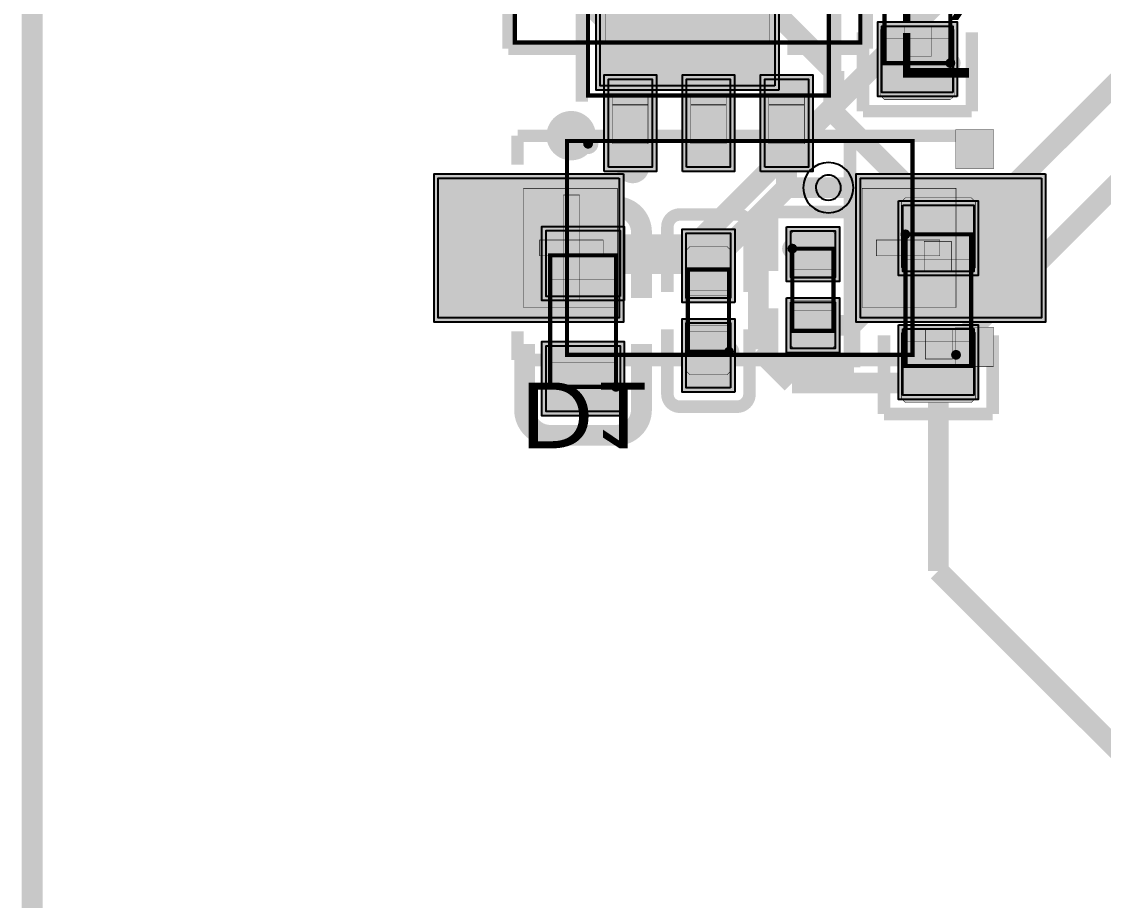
# Model space of a CAD drawing. Header units: millimetres. Extents: x -0.1 to 51.1, y -7.6 to 37.6.
# Drawn here: x -0.13 to 13.02, y 9.43 to 20.11 of the extents above; entities that cross this region are included whole.
import ezdxf
from ezdxf.enums import TextEntityAlignment as Align

# ---------------------------------------------------------------- set-up
doc = ezdxf.new("R2010")
doc.units = ezdxf.units.MM
doc.header["$MEASUREMENT"] = 0
for name, color, linetype, true_color in [('Board-Outline-Layer', 7, 'Continuous', 0xff00ff), ('Bottom-Layer', 7, 'Continuous', 0x0000ff), ('Bottom-Paste-Mask-Layer', 7, 'Continuous', 0x800000), ('Bottom-Silkscreen-Layer', 7, 'Continuous', 0x66cc33), ('Bottom-Solder-Mask-Layer', 7, 'Continuous', 0xaa00ff), ('Component-Marking-Layer', 7, 'Continuous', 0x66ffcc), ('Component-Shape-Layer', 7, 'Continuous', 0x00cccc), ('Document-Layer', 7, 'Continuous', 0xffffff), ('Hole-Layer', 7, 'Continuous', 0x222222), ('Multi-Layer', 7, 'Continuous', 0xc0c0c0), ('Pin-Floating-Layer', 7, 'Continuous', 0xff99ff), ('Pin-Soldering-Layer', 7, 'Continuous', 0xcc9999), ('Top-Layer', 7, 'Continuous', 0xff0000), ('Top-Paste-Mask-Layer', 7, 'Continuous', 0x808080), ('Top-Silkscreen-Layer', 7, 'Continuous', 0xffcc00), ('Top-Solder-Mask-Layer', 7, 'Continuous', 0x800080)]:
    doc.layers.add(name, color=color, linetype=linetype, true_color=true_color)
doc.styles.get("Standard").update_dxf_attribs({"font": 'arial.ttf'})

msp = doc.modelspace()

# ---------------------------------------------------------------- hatches: boundary and pattern name
at = {"layer": 'Bottom-Layer'}
for points in [[(9.026144272288544, 19.33218694437389), (6.9061290322580655, 19.33218694437389), (6.9061290322580655, 20.732186944373893), (9.026144272288544, 20.732186944373893)], [(7.135732791465583, 18.211117602235205), (7.135732791465583, 16.511117602235203), (4.935732791465583, 16.511117602235203), (4.935732791465583, 18.211117602235205)], [(12.26654305308611, 18.211117602235205), (12.26654305308611, 16.511117602235203), (10.066543053086109, 16.511117602235203), (10.066543053086109, 18.211117602235205)]]:
    msp.add_hatch(color=256, dxfattribs=at).paths.add_polyline_path(points)
at = {"layer": 'Bottom-Paste-Mask-Layer'}
for points in [[(9.026144272288544, 19.33218694437389), (6.9061290322580655, 19.33218694437389), (6.9061290322580655, 20.732186944373893), (9.026144272288544, 20.732186944373893)], [(7.135732791465583, 18.211117602235205), (7.135732791465583, 16.511117602235203), (4.935732791465583, 16.511117602235203), (4.935732791465583, 18.211117602235205)], [(12.26654305308611, 18.211117602235205), (12.26654305308611, 16.511117602235203), (10.066543053086109, 16.511117602235203), (10.066543053086109, 18.211117602235205)]]:
    msp.add_hatch(color=256, dxfattribs=at).paths.add_polyline_path(points)
at = {"layer": 'Bottom-Silkscreen-Layer'}
for points in [[(11.226131572263146, 18.801021082042162), (11.226131572263146, 18.323525527051057), (11.683332486664973, 18.323525527051057), (11.683332486664973, 18.801021082042162)], [(11.226131572263146, 18.801021082042162), (11.226131572263146, 18.323525527051057), (11.683332486664973, 18.323525527051057), (11.683332486664973, 18.801021082042162)], [(11.226131572263146, 15.921214122428246), (11.226131572263146, 16.398709677419355), (11.683332486664973, 16.398709677419355), (11.683332486664973, 15.921214122428246)], [(11.226131572263146, 15.921214122428246), (11.226131572263146, 16.398709677419355), (11.683332486664973, 16.398709677419355), (11.683332486664973, 15.921214122428246)]]:
    msp.add_hatch(color=256, dxfattribs=at).paths.add_polyline_path(points)
at = {"layer": 'Bottom-Solder-Mask-Layer'}
for points in [[(9.077145034290067, 19.28118618237237), (6.855128270256542, 19.28118618237237), (6.855128270256542, 20.783187706375415), (9.077145034290067, 20.783187706375415)], [(7.186733553467106, 18.26211836423673), (7.186733553467106, 16.46011684023368), (4.884732029464059, 16.46011684023368), (4.884732029464059, 18.26211836423673)], [(12.317543815087634, 18.26211836423673), (12.317543815087634, 16.46011684023368), (10.015542291084586, 16.46011684023368), (10.015542291084586, 18.26211836423673)]]:
    msp.add_hatch(color=256, dxfattribs=at).paths.add_polyline_path(points)
at = {"layer": 'Component-Marking-Layer'}
for points in [[(11.100223520447042, 19.609022098044196, 1), (11.220162560325122, 19.609022098044196, 1)], [(11.100223520447042, 19.609022098044196, 1), (11.220162560325122, 19.609022098044196, 1)], [(6.697124714249428, 18.628122936245877, 1), (6.817114554229109, 18.628122936245877, 1)], [(6.697124714249428, 18.628122936245877, 1), (6.817114554229109, 18.628122936245877, 1)], [(10.554122428244856, 17.526217932435866, 1), (10.674061468122936, 17.526217932435866, 1)], [(10.554122428244856, 17.526217932435866, 1), (10.674061468122936, 17.526217932435866, 1)], [(9.18023368046736, 17.352989585979174, 1), (9.30017272034544, 17.352989585979174, 1)], [(9.18023368046736, 17.352989585979174, 1), (9.30017272034544, 17.352989585979174, 1)], [(8.41015494030988, 16.099116078232157, 1), (8.530144780289561, 16.099116078232157, 1)], [(8.41015494030988, 16.099116078232157, 1), (8.530144780289561, 16.099116078232157, 1)], [(11.169133858267717, 16.061143002286006, 1), (11.289123698247398, 16.061143002286006, 1)], [(11.169133858267717, 16.061143002286006, 1), (11.289123698247398, 16.061143002286006, 1)], [(7.036215392430786, 15.67201422402845, 1), (7.156154432308866, 15.67201422402845, 1)], [(7.036215392430786, 15.67201422402845, 1), (7.156154432308866, 15.67201422402845, 1)]]:
    msp.add_hatch(color=256, dxfattribs=at).paths.add_polyline_path(points)
at = {"layer": 'Document-Layer'}
for points in [[(6.4589484378968764, 16.71737871475743), (6.4589484378968764, 18.00485648971298), (6.652065024130048, 18.00485648971298), (6.652065024130048, 16.71737871475743)], [(6.4589484378968764, 16.71737871475743), (6.4589484378968764, 18.00485648971298), (6.652065024130048, 18.00485648971298), (6.652065024130048, 16.71737871475743)], [(6.169260858521717, 17.26454660909322), (6.169260858521717, 17.457688595377192), (6.941752603505207, 17.457688595377192), (6.941752603505207, 17.26454660909322)], [(6.169260858521717, 17.26454660909322), (6.169260858521717, 17.457688595377192), (6.941752603505207, 17.457688595377192), (6.941752603505207, 17.26454660909322)], [(11.033014986029974, 17.26454660909322), (11.033014986029974, 17.457688595377192), (10.260523241046483, 17.457688595377192), (10.260523241046483, 17.26454660909322)], [(11.033014986029974, 17.26454660909322), (11.033014986029974, 17.457688595377192), (10.260523241046483, 17.457688595377192), (10.260523241046483, 17.26454660909322)]]:
    msp.add_hatch(color=256, dxfattribs=at).paths.add_polyline_path(points)
at = {"layer": 'Pin-Floating-Layer'}
for points in [[(7.055138430276861, 19.225125730251463), (7.485135890271781, 19.225125730251463), (7.485135890271781, 19.093121666243334), (7.055138430276861, 19.093121666243334)], [(7.055138430276861, 19.225125730251463), (7.485135890271781, 19.225125730251463), (7.485135890271781, 19.093121666243334), (7.055138430276861, 19.093121666243334)], [(8.00512573025146, 19.225125730251463), (8.43514859029718, 19.225125730251463), (8.43514859029718, 19.093121666243334), (8.00512573025146, 19.093121666243334)], [(8.00512573025146, 19.225125730251463), (8.43514859029718, 19.225125730251463), (8.43514859029718, 19.093121666243334), (8.00512573025146, 19.093121666243334)], [(8.955138430276861, 19.225125730251463), (9.38513589027178, 19.225125730251463), (9.38513589027178, 19.093121666243334), (8.955138430276861, 19.093121666243334)], [(8.955138430276861, 19.225125730251463), (9.38513589027178, 19.225125730251463), (9.38513589027178, 19.093121666243334), (8.955138430276861, 19.093121666243334)]]:
    msp.add_hatch(color=256, dxfattribs=at).paths.add_polyline_path(points)
at = {"layer": 'Pin-Soldering-Layer'}
for points in [[(8.966136652273306, 19.860152400304802), (8.966136652273306, 20.6601524003048), (6.966136652273307, 20.6601524003048), (6.966136652273307, 19.860152400304802)], [(8.966136652273306, 19.860152400304802), (8.966136652273306, 20.6601524003048), (6.966136652273307, 20.6601524003048), (6.966136652273307, 19.860152400304802)], [(11.16014224028448, 19.609123698247394), (10.36014224028448, 19.609123698247394), (10.36014224028448, 19.909123698247395), (11.16014224028448, 19.909123698247395)], [(11.16014224028448, 19.609123698247394), (10.36014224028448, 19.609123698247394), (10.36014224028448, 19.909123698247395), (11.16014224028448, 19.909123698247395)], [(7.055138430276861, 19.103129286258575), (7.485135890271781, 19.103129286258575), (7.485135890271781, 18.628122936245877), (7.055138430276861, 18.628122936245877)], [(7.055138430276861, 19.103129286258575), (7.485135890271781, 19.103129286258575), (7.485135890271781, 18.628122936245877), (7.055138430276861, 18.628122936245877)], [(8.00512573025146, 19.103129286258575), (8.43514859029718, 19.103129286258575), (8.43514859029718, 18.628122936245877), (8.00512573025146, 18.628122936245877)], [(8.00512573025146, 19.103129286258575), (8.43514859029718, 19.103129286258575), (8.43514859029718, 18.628122936245877), (8.00512573025146, 18.628122936245877)], [(8.955138430276861, 19.103129286258575), (9.38513589027178, 19.103129286258575), (9.38513589027178, 18.628122936245877), (8.955138430276861, 18.628122936245877)], [(8.955138430276861, 19.103129286258575), (9.38513589027178, 19.103129286258575), (9.38513589027178, 18.628122936245877), (8.955138430276861, 18.628122936245877)], [(5.973197866395734, 18.086187452374908), (5.973197866395734, 16.636200152400306), (7.113202946405892, 16.636200152400306), (7.113202946405892, 18.086187452374908)], [(5.973197866395734, 18.086187452374908), (5.973197866395734, 16.636200152400306), (7.113202946405892, 16.636200152400306), (7.113202946405892, 18.086187452374908)], [(11.229128778257557, 16.636098552197105), (11.229128778257557, 18.086085852171706), (10.089123698247397, 18.086085852171706), (10.089123698247397, 16.636098552197105)], [(11.229128778257557, 16.636098552197105), (11.229128778257557, 18.086085852171706), (10.089123698247397, 18.086085852171706), (10.089123698247397, 16.636098552197105)], [(10.614142748285497, 17.526116332232668), (11.414142748285496, 17.526116332232668), (11.414142748285496, 17.226116332232667), (10.614142748285497, 17.226116332232667)], [(10.614142748285497, 17.526116332232668), (11.414142748285496, 17.526116332232668), (11.414142748285496, 17.226116332232667), (10.614142748285497, 17.226116332232667)], [(7.096134112268226, 17.27211582423165), (6.296134112268225, 17.27211582423165), (6.296134112268225, 16.97211582423165), (7.096134112268226, 16.97211582423165)], [(7.096134112268226, 17.27211582423165), (6.296134112268225, 17.27211582423165), (6.296134112268225, 16.97211582423165), (7.096134112268226, 16.97211582423165)], [(9.740177800355601, 17.10203708407417), (9.240152400304801, 17.10203708407417), (9.240152400304801, 17.35202438404877), (9.740177800355601, 17.35202438404877)], [(9.740177800355601, 17.10203708407417), (9.240152400304801, 17.10203708407417), (9.240152400304801, 17.35202438404877), (9.740177800355601, 17.35202438404877)], [(8.47014986029972, 17.09911607823216), (7.970124460248921, 17.09911607823216), (7.970124460248921, 16.84912877825756), (8.47014986029972, 16.84912877825756)], [(8.47014986029972, 17.09911607823216), (7.970124460248921, 17.09911607823216), (7.970124460248921, 16.84912877825756), (8.47014986029972, 16.84912877825756)], [(9.240152400304801, 16.601656083312168), (9.740177800355601, 16.601656083312168), (9.740177800355601, 16.35166878333757), (9.240152400304801, 16.35166878333757)], [(9.240152400304801, 16.601656083312168), (9.740177800355601, 16.601656083312168), (9.740177800355601, 16.35166878333757), (9.240152400304801, 16.35166878333757)], [(8.47014986029972, 16.099116078232157), (7.970124460248921, 16.099116078232157), (7.970124460248921, 16.349103378206756), (8.47014986029972, 16.349103378206756)], [(8.47014986029972, 16.099116078232157), (7.970124460248921, 16.099116078232157), (7.970124460248921, 16.349103378206756), (8.47014986029972, 16.349103378206756)], [(10.614142748285499, 15.926116332232665), (11.414142748285498, 15.926116332232665), (11.414142748285498, 16.226116332232667), (10.614142748285499, 16.226116332232667)], [(10.614142748285499, 15.926116332232665), (11.414142748285498, 15.926116332232665), (11.414142748285498, 16.226116332232667), (10.614142748285499, 16.226116332232667)], [(7.096134112268226, 15.67211582423165), (6.296134112268225, 15.67211582423165), (6.296134112268225, 15.972115824231649), (7.096134112268226, 15.972115824231649)], [(7.096134112268226, 15.67211582423165), (6.296134112268225, 15.67211582423165), (6.296134112268225, 15.972115824231649), (7.096134112268226, 15.972115824231649)]]:
    msp.add_hatch(color=256, dxfattribs=at).paths.add_polyline_path(points)
at = {"layer": 'Top-Layer'}
for points in [[(11.19214630429261, 19.25251968503937), (10.328138176276353, 19.25251968503937), (10.328138176276353, 20.0589966979934), (11.19214630429261, 20.0589966979934)], [(7.004173228346457, 18.343020066040136), (7.004173228346457, 19.41502921005842), (7.536177292354586, 19.41502921005842), (7.536177292354586, 18.343020066040136)], [(7.9541351282702575, 18.343020066040136), (7.9541351282702575, 19.41502921005842), (8.486139192278385, 19.41502921005842), (8.486139192278385, 18.343020066040136)], [(8.904097028194057, 18.343020066040136), (8.904097028194057, 19.41502921005842), (9.436101092202184, 19.41502921005842), (9.436101092202184, 18.343020066040136)], [(10.58213868427737, 17.882720345440692), (11.446146812293625, 17.882720345440692), (11.446146812293625, 17.076243332486666), (10.58213868427737, 17.076243332486666)], [(7.146134112268223, 16.77214122428245), (6.246134112268226, 16.77214122428245), (6.246134112268226, 17.572141224282447), (7.146134112268223, 17.572141224282447)], [(8.490139700279402, 16.749154178308356), (7.950134620269241, 16.749154178308356), (7.950134620269241, 17.53924815849632), (8.490139700279402, 17.53924815849632)], [(9.220137160274321, 17.568763017526035), (9.760142240284482, 17.568763017526035), (9.760142240284482, 17.00310388620777), (9.220137160274321, 17.00310388620777)], [(9.220137160274321, 16.703129286258577), (9.760142240284482, 16.703129286258577), (9.760142240284482, 16.137470154940313), (9.220137160274321, 16.137470154940313)], [(8.490139700279402, 15.658983997967995), (7.950134620269241, 15.658983997967995), (7.950134620269241, 16.44907797815596), (8.490139700279402, 16.44907797815596)], [(10.58213868427737, 16.375989331978666), (11.446146812293623, 16.375989331978666), (11.446146812293623, 15.56951231902464), (10.58213868427737, 15.56951231902464)], [(7.146134112268225, 15.37209042418085), (6.246134112268225, 15.37209042418085), (6.246134112268225, 16.172090424180848), (7.146134112268225, 16.172090424180848)]]:
    msp.add_hatch(color=256, dxfattribs=at).paths.add_polyline_path(points)
at = {"layer": 'Top-Paste-Mask-Layer'}
for points in [[(11.21012954025908, 19.214102108204216), (11.21012954025908, 20.014102108204217), (11.160116840233682, 20.06411480822962), (10.932151384302768, 20.06411480822962), (10.932151384302768, 19.69411226822454), (10.60215392430785, 19.69411226822454), (10.60215392430785, 20.06411480822962), (10.360116840233681, 20.06411480822962), (10.31012954025908, 20.014102108204217), (10.31012954025908, 19.214102108204216), (10.360116840233681, 19.164114808229616), (11.160116840233682, 19.164114808229616)], [(11.21012954025908, 19.214102108204216), (11.21012954025908, 20.014102108204217), (11.160116840233682, 20.06411480822962), (10.932151384302768, 20.06411480822962), (10.932151384302768, 19.69411226822454), (10.60215392430785, 19.69411226822454), (10.60215392430785, 20.06411480822962), (10.360116840233681, 20.06411480822962), (10.31012954025908, 20.014102108204217), (10.31012954025908, 19.214102108204216), (10.360116840233681, 19.164114808229616), (11.160116840233682, 19.164114808229616)], [(7.004173228346457, 18.343020066040136), (7.004173228346457, 19.41502921005842), (7.536177292354586, 19.41502921005842), (7.536177292354586, 18.343020066040136)], [(7.9541351282702575, 18.343020066040136), (7.9541351282702575, 19.41502921005842), (8.486139192278385, 19.41502921005842), (8.486139192278385, 18.343020066040136)], [(8.904097028194057, 18.343020066040136), (8.904097028194057, 19.41502921005842), (9.436101092202184, 19.41502921005842), (9.436101092202184, 18.343020066040136)], [(10.564155448310897, 17.921137922275847), (10.564155448310897, 17.121137922275846), (10.614168148336297, 17.071125222250444), (10.84213360426721, 17.071125222250444), (10.84213360426721, 17.441127762255526), (11.17213106426213, 17.441127762255526), (11.17213106426213, 17.071125222250444), (11.414168148336298, 17.071125222250444), (11.464155448310898, 17.121137922275846), (11.464155448310898, 17.921137922275847), (11.414168148336298, 17.971125222250446), (10.614168148336297, 17.971125222250446)], [(10.564155448310897, 17.921137922275847), (10.564155448310897, 17.121137922275846), (10.614168148336297, 17.071125222250444), (10.84213360426721, 17.071125222250444), (10.84213360426721, 17.441127762255526), (11.17213106426213, 17.441127762255526), (11.17213106426213, 17.071125222250444), (11.414168148336298, 17.071125222250444), (11.464155448310898, 17.121137922275846), (11.464155448310898, 17.921137922275847), (11.414168148336298, 17.971125222250446), (10.614168148336297, 17.971125222250446)], [(7.146134112268223, 16.77214122428245), (6.246134112268226, 16.77214122428245), (6.246134112268226, 17.572141224282447), (7.146134112268223, 17.572141224282447)], [(9.26014224028448, 16.98811785623571), (9.720137160274321, 16.98811785623571), (9.760142240284482, 17.02812293624587), (9.760142240284482, 17.528757937515874), (9.72013716027432, 17.568763017526035), (9.26014224028448, 17.568763017526035), (9.220137160274321, 17.528757937515874), (9.220137160274321, 17.02812293624587)], [(9.26014224028448, 16.98811785623571), (9.720137160274321, 16.98811785623571), (9.760142240284482, 17.02812293624587), (9.760142240284482, 17.528757937515874), (9.72013716027432, 17.568763017526035), (9.26014224028448, 17.568763017526035), (9.220137160274321, 17.528757937515874), (9.220137160274321, 17.02812293624587)], [(7.995118110236221, 17.37910083820168), (8.445130810261622, 17.37910083820168), (8.49511811023622, 17.329088138176278), (8.49511811023622, 16.849103378206756), (8.445130810261622, 16.77910083820168), (7.995118110236221, 16.77910083820168), (7.945130810261621, 16.849103378206756), (7.945130810261621, 17.329088138176278)], [(7.995118110236221, 17.37910083820168), (8.445130810261622, 17.37910083820168), (8.49511811023622, 17.329088138176278), (8.49511811023622, 16.849103378206756), (8.445130810261622, 16.77910083820168), (7.995118110236221, 16.77910083820168), (7.945130810261621, 16.849103378206756), (7.945130810261621, 17.329088138176278)], [(9.26014224028448, 16.718115316230634), (9.720137160274321, 16.718115316230634), (9.760142240284482, 16.678110236220476), (9.760142240284482, 16.17747523495047), (9.720137160274321, 16.13747015494031), (9.260142240284482, 16.13747015494031), (9.220137160274321, 16.17747523495047), (9.220137160274321, 16.678110236220476)], [(9.26014224028448, 16.718115316230634), (9.720137160274321, 16.718115316230634), (9.760142240284482, 16.678110236220476), (9.760142240284482, 16.17747523495047), (9.720137160274321, 16.13747015494031), (9.260142240284482, 16.13747015494031), (9.220137160274321, 16.17747523495047), (9.220137160274321, 16.678110236220476)], [(7.995118110236221, 16.41908051816104), (8.445130810261622, 16.41908051816104), (8.49511811023622, 16.349103378206756), (8.49511811023622, 15.869093218186437), (8.445130810261622, 15.819080518161037), (7.995118110236221, 15.819080518161037), (7.945130810261621, 15.869093218186437), (7.945130810261621, 16.349103378206756)], [(7.995118110236221, 16.41908051816104), (8.445130810261622, 16.41908051816104), (8.49511811023622, 16.349103378206756), (8.49511811023622, 15.869093218186437), (8.445130810261622, 15.819080518161037), (7.995118110236221, 15.819080518161037), (7.945130810261621, 15.869093218186437), (7.945130810261621, 16.349103378206756)], [(11.464130048260097, 15.531094742189486), (11.464130048260097, 16.331094742189485), (11.414117348234697, 16.381107442214887), (11.186151892303785, 16.381107442214887), (11.186151892303785, 16.011104902209805), (10.856154432308866, 16.011104902209805), (10.856154432308866, 16.381107442214887), (10.614117348234696, 16.381107442214887), (10.564130048260097, 16.331094742189485), (10.564130048260097, 15.531094742189486), (10.614117348234696, 15.481107442214885), (11.414117348234697, 15.481107442214885)], [(11.464130048260097, 15.531094742189486), (11.464130048260097, 16.331094742189485), (11.414117348234697, 16.381107442214887), (11.186151892303785, 16.381107442214887), (11.186151892303785, 16.011104902209805), (10.856154432308866, 16.011104902209805), (10.856154432308866, 16.381107442214887), (10.614117348234696, 16.381107442214887), (10.564130048260097, 16.331094742189485), (10.564130048260097, 15.531094742189486), (10.614117348234696, 15.481107442214885), (11.414117348234697, 15.481107442214885)], [(7.146134112268225, 15.37209042418085), (6.246134112268225, 15.37209042418085), (6.246134112268225, 16.172090424180848), (7.146134112268225, 16.172090424180848)]]:
    msp.add_hatch(color=256, dxfattribs=at).paths.add_polyline_path(points)
at = {"layer": 'Top-Solder-Mask-Layer'}
for points in [[(11.242946405892814, 19.20171958343917), (10.277338074676148, 19.20171958343917), (10.277338074676148, 20.1097967995936), (11.242946405892814, 20.1097967995936)], [(6.953172466344934, 18.292019304038607), (6.953172466344934, 19.466029972059946), (7.58717805435611, 19.466029972059946), (7.58717805435611, 18.292019304038607)], [(7.903134366268733, 18.292019304038607), (7.903134366268733, 19.466029972059946), (8.53713995427991, 19.466029972059946), (8.53713995427991, 18.292019304038607)], [(8.853096266192532, 18.292019304038607), (8.853096266192532, 19.466029972059946), (9.48710185420371, 19.466029972059946), (9.48710185420371, 18.292019304038607)], [(10.531338582677165, 17.933520447040895), (11.49694691389383, 17.933520447040895), (11.49694691389383, 17.025443230886463), (10.531338582677165, 17.025443230886463)], [(7.19713487426975, 16.72114046228093), (6.195133350266699, 16.72114046228093), (6.195133350266699, 17.623141986283972), (7.19713487426975, 17.623141986283972)], [(9.169337058674117, 17.619563119126237), (9.810942341884685, 17.619563119126237), (9.810942341884685, 16.952303784607572), (9.169337058674117, 16.952303784607572)], [(8.540939801879606, 16.698354076708153), (7.899334518669036, 16.698354076708153), (7.899334518669036, 17.59004826009652), (8.540939801879606, 17.59004826009652)], [(9.169337058674119, 16.75392938785878), (9.810942341884685, 16.75392938785878), (9.810942341884685, 16.08667005334011), (9.169337058674119, 16.08667005334011)], [(8.540939801879604, 15.608183896367793), (7.899334518669036, 15.608183896367793), (7.899334518669036, 16.499878079756158), (8.540939801879604, 16.499878079756158)], [(10.531338582677167, 16.42678943357887), (11.496946913893828, 16.42678943357887), (11.496946913893828, 15.518712217424435), (10.531338582677167, 15.518712217424435)], [(7.197134874269748, 15.321089662179325), (6.195133350266699, 15.321089662179325), (6.195133350266699, 16.223091186182373), (7.197134874269748, 16.223091186182373)]]:
    msp.add_hatch(color=256, dxfattribs=at).paths.add_polyline_path(points)

# ---------------------------------------------------------------- linework, layer by layer
at = {"layer": 'Board-Outline-Layer', "const_width": 0.25400050800101603}
msp.add_lwpolyline([(0, 0), (0, 30.000060960121925)], dxfattribs=at)
at = {"layer": 'Bottom-Layer', "const_width": 0.25400050800101603}
for points in [[(12.6245872491745, 21.97104394208789), (8.05257810515621, 17.3990347980696)], [(7.966136652273306, 20.357307594615193), (7.966136652273306, 20.03218694437389)], [(11.166543053086107, 17.361117602235204), (13.198547117094236, 19.393121666243335)], [(9.678100076200154, 18.09416306832614), (10.433497586995175, 18.09416306832614)], [(10.433497586995175, 18.09416306832614), (11.166543053086107, 17.361117602235204)], [(6.073649987299976, 17.3990347980696), (6.035732791465583, 17.361117602235204)], [(8.05257810515621, 17.3990347980696), (6.073649987299976, 17.3990347980696)]]:
    msp.add_lwpolyline(points, dxfattribs=at)
at = {"layer": 'Bottom-Layer'}
for points in [[(9.026144272288544, 19.33218694437389), (6.9061290322580655, 19.33218694437389), (6.9061290322580655, 20.732186944373893), (9.026144272288544, 20.732186944373893)], [(7.135732791465583, 18.211117602235205), (7.135732791465583, 16.511117602235203), (4.935732791465583, 16.511117602235203), (4.935732791465583, 18.211117602235205)], [(12.26654305308611, 18.211117602235205), (12.26654305308611, 16.511117602235203), (10.066543053086109, 16.511117602235203), (10.066543053086109, 18.211117602235205)]]:
    msp.add_lwpolyline(points, close=True, dxfattribs=at)
at = {"layer": 'Bottom-Paste-Mask-Layer'}
for points in [[(9.026144272288544, 19.33218694437389), (6.9061290322580655, 19.33218694437389), (6.9061290322580655, 20.732186944373893), (9.026144272288544, 20.732186944373893)], [(7.135732791465583, 18.211117602235205), (7.135732791465583, 16.511117602235203), (4.935732791465583, 16.511117602235203), (4.935732791465583, 18.211117602235205)], [(12.26654305308611, 18.211117602235205), (12.26654305308611, 16.511117602235203), (10.066543053086109, 16.511117602235203), (10.066543053086109, 18.211117602235205)]]:
    msp.add_lwpolyline(points, close=True, dxfattribs=at)
at = {"layer": 'Bottom-Silkscreen-Layer', "const_width": 0.15240030480060962}
for points in [[(5.789936499873001, 19.7839268478537), (5.789936499873001, 24.336327152654306)], [(5.789936499873001, 19.7839268478537), (5.789936499873001, 24.336327152654306)], [(10.14233680467361, 19.7839268478537), (10.14233680467361, 24.336327152654306)], [(10.14233680467361, 19.7839268478537), (10.14233680467361, 24.336327152654306)], [(6.753741427482858, 19.7839268478537), (5.789936499873001, 19.7839268478537)], [(6.753741427482858, 19.7839268478537), (5.789936499873001, 19.7839268478537)], [(9.178531877063755, 19.7839268478537), (10.14233680467361, 19.7839268478537)], [(9.178531877063755, 19.7839268478537), (10.14233680467361, 19.7839268478537)], [(11.30233172466345, 18.72484632969266), (5.89999491998984, 18.72484632969266)], [(5.89999491998984, 18.72484632969266), (5.89999491998984, 18.37435102870206)], [(11.30233172466345, 18.72484632969266), (5.89999491998984, 18.72484632969266)], [(5.89999491998984, 18.72484632969266), (5.89999491998984, 18.37435102870206)], [(9.940127000254002, 18.72484632969266), (9.940127000254002, 15.99743967487935)], [(9.940127000254002, 18.72484632969266), (9.940127000254002, 15.99743967487935)], [(5.89999491998984, 15.99743967487935), (5.89999491998984, 16.347934975869954)], [(5.89999491998984, 15.99743967487935), (5.89999491998984, 16.347934975869954)], [(11.30233172466345, 15.99743967487935), (5.89999491998984, 15.99743967487935)], [(11.30233172466345, 15.99743967487935), (5.89999491998984, 15.99743967487935)]]:
    msp.add_lwpolyline(points, dxfattribs=at)
at = {"layer": 'Bottom-Silkscreen-Layer', "const_width": 0.005080010160020321}
for points in [[(11.226131572263146, 18.801021082042162), (11.226131572263146, 18.323525527051057), (11.683332486664973, 18.323525527051057), (11.683332486664973, 18.801021082042162)], [(11.226131572263146, 18.801021082042162), (11.226131572263146, 18.323525527051057), (11.683332486664973, 18.323525527051057), (11.683332486664973, 18.801021082042162)], [(11.226131572263146, 15.921214122428246), (11.226131572263146, 16.398709677419355), (11.683332486664973, 16.398709677419355), (11.683332486664973, 15.921214122428246)], [(11.226131572263146, 15.921214122428246), (11.226131572263146, 16.398709677419355), (11.683332486664973, 16.398709677419355), (11.683332486664973, 15.921214122428246)]]:
    msp.add_lwpolyline(points, close=True, dxfattribs=at)
at = {"layer": 'Bottom-Solder-Mask-Layer'}
for points in [[(9.077145034290067, 19.28118618237237), (6.855128270256542, 19.28118618237237), (6.855128270256542, 20.783187706375415), (9.077145034290067, 20.783187706375415)], [(7.186733553467106, 18.26211836423673), (7.186733553467106, 16.46011684023368), (4.884732029464059, 16.46011684023368), (4.884732029464059, 18.26211836423673)], [(12.317543815087634, 18.26211836423673), (12.317543815087634, 16.46011684023368), (10.015542291084586, 16.46011684023368), (10.015542291084586, 18.26211836423673)]]:
    msp.add_lwpolyline(points, close=True, dxfattribs=at)
at = {"layer": 'Component-Marking-Layer', "const_width": 0.1290325161295484}
for points in [[(11.100223520447042, 19.609022098044196, 1), (11.220162560325122, 19.609022098044196, 1)], [(11.100223520447042, 19.609022098044196, 1), (11.220162560325122, 19.609022098044196, 1)], [(6.697124714249428, 18.628122936245877, 1), (6.817114554229108, 18.628122936245877, 1)], [(6.697124714249428, 18.628122936245877, 1), (6.817114554229108, 18.628122936245877, 1)], [(10.554122428244856, 17.526217932435866, 1), (10.674061468122936, 17.526217932435866, 1)], [(10.554122428244856, 17.526217932435866, 1), (10.674061468122936, 17.526217932435866, 1)], [(9.18023368046736, 17.352989585979174, 1), (9.30017272034544, 17.352989585979174, 1)], [(9.18023368046736, 17.352989585979174, 1), (9.30017272034544, 17.352989585979174, 1)], [(7.036215392430786, 15.67201422402845, 1), (7.156154432308866, 15.67201422402845, 1)], [(7.036215392430786, 15.67201422402845, 1), (7.156154432308866, 15.67201422402845, 1)]]:
    msp.add_lwpolyline(points, format="xyb", close=True, dxfattribs=at)
for points in [[(8.410154940309882, 16.09911607824254, 1), (8.53014478028956, 16.099116078222874), (8.53014478028956, 16.099116078221773, 1), (8.410154940309882, 16.09911607824144)], [(8.410154940309882, 16.09911607824254, 1), (8.53014478028956, 16.099116078222874), (8.53014478028956, 16.099116078221773, 1), (8.410154940309882, 16.09911607824144)], [(11.169133858267719, 16.06114300229639, 1), (11.289123698247398, 16.061143002276722), (11.289123698247398, 16.06114300227562, 1), (11.169133858267719, 16.06114300229529)], [(11.169133858267719, 16.06114300229639, 1), (11.289123698247398, 16.061143002276722), (11.289123698247398, 16.06114300227562, 1), (11.169133858267719, 16.06114300229529)]]:
    msp.add_lwpolyline(points, format="xyb", dxfattribs=at)
at = {"layer": 'Component-Shape-Layer', "const_width": 0.05080010160020321}
for points in [[(5.866136652273306, 19.860127000254003), (10.066136652273306, 19.860127000254003), (10.066136652273306, 24.260127000254002), (5.866136652273306, 24.260127000254002)], [(5.866136652273306, 19.860127000254003), (10.066136652273306, 19.860127000254003), (10.066136652273306, 24.260127000254002), (5.866136652273306, 24.260127000254002)], [(11.16014224028448, 19.609123698247394), (10.36014224028448, 19.609123698247394), (10.360142240284482, 21.2091236982474), (11.160142240284483, 21.2091236982474)], [(11.16014224028448, 19.609123698247394), (10.36014224028448, 19.609123698247394), (10.360142240284482, 21.2091236982474), (11.160142240284483, 21.2091236982474)], [(6.7571196342392685, 20.841153162306327), (9.683103886207773, 20.841153162306327), (9.683103886207773, 19.21514351028702), (6.7571196342392685, 19.21514351028702)], [(6.7571196342392685, 20.841153162306327), (9.683103886207773, 20.841153162306327), (9.683103886207773, 19.21514351028702), (6.7571196342392685, 19.21514351028702)], [(10.701163322326646, 16.061143002286006), (10.701163322326646, 18.661143002286007), (6.5011633223266445, 18.661143002286007), (6.5011633223266445, 16.061143002286006)], [(10.701163322326646, 16.061143002286006), (10.701163322326646, 18.661143002286007), (6.5011633223266445, 18.661143002286007), (6.5011633223266445, 16.061143002286006)], [(10.614142748285497, 17.526116332232668), (11.414142748285496, 17.526116332232668), (11.414142748285498, 15.926116332232665), (10.614142748285499, 15.926116332232665)], [(10.614142748285497, 17.526116332232668), (11.414142748285496, 17.526116332232668), (11.414142748285498, 15.926116332232665), (10.614142748285499, 15.926116332232665)], [(9.240152400304801, 17.353116586233174), (9.740152400304801, 17.353116586233174), (9.740152400304801, 16.35311658623317), (9.240152400304801, 16.35311658623317)], [(9.240152400304801, 17.353116586233174), (9.740152400304801, 17.353116586233174), (9.740152400304801, 16.35311658623317), (9.240152400304801, 16.35311658623317)], [(7.096134112268226, 15.67211582423165), (6.296134112268225, 15.67211582423165), (6.296134112268225, 17.27211582423165), (7.096134112268226, 17.27211582423165)], [(7.096134112268226, 15.67211582423165), (6.296134112268225, 15.67211582423165), (6.296134112268225, 17.27211582423165), (7.096134112268226, 17.27211582423165)], [(8.47014986029972, 16.099116078232157), (7.970124460248921, 16.099116078232157), (7.970124460248921, 17.09911607823216), (8.47014986029972, 17.09911607823216)], [(8.47014986029972, 16.099116078232157), (7.970124460248921, 16.099116078232157), (7.970124460248921, 17.09911607823216), (8.47014986029972, 17.09911607823216)]]:
    msp.add_lwpolyline(points, close=True, dxfattribs=at)
at = {"layer": 'Document-Layer', "const_width": 0.2}
msp.add_lwpolyline([(7.200071120142241, 18.3481635764012, 1), (7.400223520447041, 18.34816357627903), (7.400223520447041, 18.348163576253107, 1), (7.200071120142241, 18.348163576375274)], format="xyb", dxfattribs=at)
msp.add_lwpolyline([(7.200071120142241, 18.3481635764012, 1), (7.400223520447041, 18.34816357627903), (7.400223520447041, 18.348163576253107, 1), (7.200071120142241, 18.348163576375274)], format="xyb", dxfattribs=at)
at = {"layer": 'Document-Layer', "const_width": 0.005080010160020321}
for points in [[(6.4589484378968764, 16.71737871475743), (6.4589484378968764, 18.00485648971298), (6.652065024130048, 18.00485648971298), (6.652065024130048, 16.71737871475743)], [(6.4589484378968764, 16.71737871475743), (6.4589484378968764, 18.00485648971298), (6.652065024130048, 18.00485648971298), (6.652065024130048, 16.71737871475743)], [(6.169260858521717, 17.26454660909322), (6.169260858521717, 17.457688595377192), (6.941752603505207, 17.457688595377192), (6.941752603505207, 17.26454660909322)], [(6.169260858521717, 17.26454660909322), (6.169260858521717, 17.457688595377192), (6.941752603505207, 17.457688595377192), (6.941752603505207, 17.26454660909322)], [(11.033014986029974, 17.26454660909322), (11.033014986029974, 17.457688595377192), (10.260523241046483, 17.457688595377192), (10.260523241046483, 17.26454660909322)], [(11.033014986029974, 17.26454660909322), (11.033014986029974, 17.457688595377192), (10.260523241046483, 17.457688595377192), (10.260523241046483, 17.26454660909322)]]:
    msp.add_lwpolyline(points, close=True, dxfattribs=at)
at = {"layer": 'Hole-Layer'}
msp.add_lwpolyline([(9.525600711201424, 18.09416306840635, 1), (9.830599441198883, 18.09416306822499), (9.830599441198883, 18.094163068245933, 1), (9.525600711201424, 18.094163068427292)], format="xyb", dxfattribs=at)
at = {"layer": 'Multi-Layer'}
msp.add_lwpolyline([(9.373098806197614, 18.09416306852587, 1), (9.983101346202693, 18.094163067962132), (9.983101346202693, 18.094163068126413, 1), (9.373098806197614, 18.09416306869015)], format="xyb", dxfattribs=at)
at = {"layer": 'Pin-Floating-Layer', "const_width": 0.005080010160020321}
for points in [[(7.055138430276861, 19.225125730251463), (7.485135890271781, 19.225125730251463), (7.485135890271781, 19.093121666243334), (7.055138430276861, 19.093121666243334)], [(7.055138430276861, 19.225125730251463), (7.485135890271781, 19.225125730251463), (7.485135890271781, 19.093121666243334), (7.055138430276861, 19.093121666243334)], [(8.00512573025146, 19.225125730251463), (8.43514859029718, 19.225125730251463), (8.43514859029718, 19.093121666243334), (8.00512573025146, 19.093121666243334)], [(8.00512573025146, 19.225125730251463), (8.43514859029718, 19.225125730251463), (8.43514859029718, 19.093121666243334), (8.00512573025146, 19.093121666243334)], [(8.955138430276861, 19.225125730251463), (9.38513589027178, 19.225125730251463), (9.38513589027178, 19.093121666243334), (8.955138430276861, 19.093121666243334)], [(8.955138430276861, 19.225125730251463), (9.38513589027178, 19.225125730251463), (9.38513589027178, 19.093121666243334), (8.955138430276861, 19.093121666243334)]]:
    msp.add_lwpolyline(points, close=True, dxfattribs=at)
at = {"layer": 'Pin-Soldering-Layer', "const_width": 0.005080010160020321}
for points in [[(8.966136652273306, 19.860152400304802), (8.966136652273306, 20.6601524003048), (6.966136652273307, 20.6601524003048), (6.966136652273307, 19.860152400304802)], [(8.966136652273306, 19.860152400304802), (8.966136652273306, 20.6601524003048), (6.966136652273307, 20.6601524003048), (6.966136652273307, 19.860152400304802)], [(11.16014224028448, 19.609123698247394), (10.36014224028448, 19.609123698247394), (10.36014224028448, 19.909123698247395), (11.16014224028448, 19.909123698247395)], [(11.16014224028448, 19.609123698247394), (10.36014224028448, 19.609123698247394), (10.36014224028448, 19.909123698247395), (11.16014224028448, 19.909123698247395)], [(7.055138430276861, 19.103129286258575), (7.485135890271781, 19.103129286258575), (7.485135890271781, 18.628122936245877), (7.055138430276861, 18.628122936245877)], [(7.055138430276861, 19.103129286258575), (7.485135890271781, 19.103129286258575), (7.485135890271781, 18.628122936245877), (7.055138430276861, 18.628122936245877)], [(8.00512573025146, 19.103129286258575), (8.43514859029718, 19.103129286258575), (8.43514859029718, 18.628122936245877), (8.00512573025146, 18.628122936245877)], [(8.00512573025146, 19.103129286258575), (8.43514859029718, 19.103129286258575), (8.43514859029718, 18.628122936245877), (8.00512573025146, 18.628122936245877)], [(8.955138430276861, 19.103129286258575), (9.38513589027178, 19.103129286258575), (9.38513589027178, 18.628122936245877), (8.955138430276861, 18.628122936245877)], [(8.955138430276861, 19.103129286258575), (9.38513589027178, 19.103129286258575), (9.38513589027178, 18.628122936245877), (8.955138430276861, 18.628122936245877)], [(5.973197866395734, 18.086187452374908), (5.973197866395734, 16.636200152400306), (7.113202946405892, 16.636200152400306), (7.113202946405892, 18.086187452374908)], [(5.973197866395734, 18.086187452374908), (5.973197866395734, 16.636200152400306), (7.113202946405892, 16.636200152400306), (7.113202946405892, 18.086187452374908)], [(11.229128778257557, 16.636098552197105), (11.229128778257557, 18.086085852171706), (10.089123698247397, 18.086085852171706), (10.089123698247397, 16.636098552197105)], [(11.229128778257557, 16.636098552197105), (11.229128778257557, 18.086085852171706), (10.089123698247397, 18.086085852171706), (10.089123698247397, 16.636098552197105)], [(10.614142748285497, 17.526116332232668), (11.414142748285496, 17.526116332232668), (11.414142748285496, 17.226116332232667), (10.614142748285497, 17.226116332232667)], [(10.614142748285497, 17.526116332232668), (11.414142748285496, 17.526116332232668), (11.414142748285496, 17.226116332232667), (10.614142748285497, 17.226116332232667)], [(9.740177800355601, 17.10203708407417), (9.240152400304801, 17.10203708407417), (9.240152400304801, 17.35202438404877), (9.740177800355601, 17.35202438404877)], [(9.740177800355601, 17.10203708407417), (9.240152400304801, 17.10203708407417), (9.240152400304801, 17.35202438404877), (9.740177800355601, 17.35202438404877)], [(7.096134112268226, 17.27211582423165), (6.296134112268225, 17.27211582423165), (6.296134112268225, 16.97211582423165), (7.096134112268226, 16.97211582423165)], [(7.096134112268226, 17.27211582423165), (6.296134112268225, 17.27211582423165), (6.296134112268225, 16.97211582423165), (7.096134112268226, 16.97211582423165)], [(8.47014986029972, 17.09911607823216), (7.970124460248921, 17.09911607823216), (7.970124460248921, 16.84912877825756), (8.47014986029972, 16.84912877825756)], [(8.47014986029972, 17.09911607823216), (7.970124460248921, 17.09911607823216), (7.970124460248921, 16.84912877825756), (8.47014986029972, 16.84912877825756)], [(9.240152400304801, 16.601656083312168), (9.740177800355601, 16.601656083312168), (9.740177800355601, 16.35166878333757), (9.240152400304801, 16.35166878333757)], [(9.240152400304801, 16.601656083312168), (9.740177800355601, 16.601656083312168), (9.740177800355601, 16.35166878333757), (9.240152400304801, 16.35166878333757)], [(8.47014986029972, 16.099116078232157), (7.970124460248921, 16.099116078232157), (7.970124460248921, 16.349103378206756), (8.47014986029972, 16.349103378206756)], [(8.47014986029972, 16.099116078232157), (7.970124460248921, 16.099116078232157), (7.970124460248921, 16.349103378206756), (8.47014986029972, 16.349103378206756)], [(10.614142748285499, 15.926116332232665), (11.414142748285498, 15.926116332232665), (11.414142748285498, 16.226116332232667), (10.614142748285499, 16.226116332232667)], [(10.614142748285499, 15.926116332232665), (11.414142748285498, 15.926116332232665), (11.414142748285498, 16.226116332232667), (10.614142748285499, 16.226116332232667)], [(7.096134112268226, 15.67211582423165), (6.296134112268225, 15.67211582423165), (6.296134112268225, 15.972115824231649), (7.096134112268226, 15.972115824231649)], [(7.096134112268226, 15.67211582423165), (6.296134112268225, 15.67211582423165), (6.296134112268225, 15.972115824231649), (7.096134112268226, 15.972115824231649)]]:
    msp.add_lwpolyline(points, close=True, dxfattribs=at)
at = {"layer": 'Top-Layer', "const_width": 0.25400050800101603}
for points in [[(5.680132080264162, 21.419029718059438), (7.2041351282702575, 19.89502667005334)], [(9.744140208280417, 19.51148590297181), (8.98213868427737, 20.273487426974857)], [(7.2041351282702575, 19.89502667005334), (7.458135636271273, 19.89502667005334)], [(7.458135636271273, 19.89502667005334), (8.220137160274321, 19.133025146050294)], [(9.744140208280417, 19.003484886969776), (9.744140208280417, 19.51148590297181)], [(8.220137160274321, 19.133025146050294), (8.220137160274321, 18.879024638049277)], [(11.014142748285497, 17.733482346964696), (9.744140208280417, 19.003484886969776)], [(9.17009906019812, 18.09416306832614), (9.17009906019812, 18.879024638049277)], [(11.014142748285497, 15.972750825501654), (13.554147828295658, 18.512755905511813)], [(8.826690373380748, 17.750754381508766), (9.17009906019812, 18.09416306832614)], [(9.17009906019812, 18.09416306832614), (9.678100076200154, 18.09416306832614)], [(8.220137160274321, 17.14420116840234), (8.826690373380748, 17.750754381508766)], [(8.826690373380748, 17.750754381508766), (8.826690373380748, 16.128199136398276)], [(11.014142748285497, 17.479481838963682), (11.014142748285497, 17.733482346964696)], [(11.014142748285497, 17.479481838963682), (9.954960629921262, 16.420299720599445)], [(6.696134112268226, 17.17214122428245), (8.192197104394209, 17.17214122428245)], [(8.192197104394209, 17.17214122428245), (8.220137160274321, 17.14420116840234)], [(9.954960629921262, 16.420299720599445), (9.490139700279402, 16.420299720599445)], [(8.826690373380748, 16.128199136398276), (9.236139192278385, 15.718750317500637)], [(10.76014224028448, 15.718750317500637), (11.014142748285497, 15.972750825501654)], [(11.014142748285497, 15.972750825501654), (11.014142748285497, 13.432745745491493)], [(9.236139192278385, 15.718750317500637), (10.76014224028448, 15.718750317500637)], [(11.014142748285497, 13.432745745491493), (21.652882905765814, 2.7940055880111765)]]:
    msp.add_lwpolyline(points, dxfattribs=at)
at = {"layer": 'Top-Layer'}
for points in [[(11.19214630429261, 19.25251968503937), (10.328138176276353, 19.25251968503937), (10.328138176276353, 20.0589966979934), (11.19214630429261, 20.0589966979934)], [(7.004173228346457, 18.343020066040136), (7.004173228346457, 19.41502921005842), (7.536177292354586, 19.41502921005842), (7.536177292354586, 18.343020066040136)], [(7.9541351282702575, 18.343020066040136), (7.9541351282702575, 19.41502921005842), (8.486139192278385, 19.41502921005842), (8.486139192278385, 18.343020066040136)], [(8.904097028194057, 18.343020066040136), (8.904097028194057, 19.41502921005842), (9.436101092202184, 19.41502921005842), (9.436101092202184, 18.343020066040136)], [(10.58213868427737, 17.882720345440692), (11.446146812293625, 17.882720345440692), (11.446146812293625, 17.076243332486666), (10.58213868427737, 17.076243332486666)], [(7.146134112268223, 16.77214122428245), (6.246134112268226, 16.77214122428245), (6.246134112268226, 17.572141224282447), (7.146134112268223, 17.572141224282447)], [(8.490139700279402, 16.749154178308356), (7.950134620269241, 16.749154178308356), (7.950134620269241, 17.53924815849632), (8.490139700279402, 17.53924815849632)], [(9.220137160274321, 17.568763017526035), (9.760142240284482, 17.568763017526035), (9.760142240284482, 17.00310388620777), (9.220137160274321, 17.00310388620777)], [(9.220137160274321, 16.703129286258577), (9.760142240284482, 16.703129286258577), (9.760142240284482, 16.137470154940313), (9.220137160274321, 16.137470154940313)], [(8.490139700279402, 15.658983997967995), (7.950134620269241, 15.658983997967995), (7.950134620269241, 16.44907797815596), (8.490139700279402, 16.44907797815596)], [(10.58213868427737, 16.375989331978666), (11.446146812293623, 16.375989331978666), (11.446146812293623, 15.56951231902464), (10.58213868427737, 15.56951231902464)], [(7.146134112268225, 15.37209042418085), (6.246134112268225, 15.37209042418085), (6.246134112268225, 16.172090424180848), (7.146134112268225, 16.172090424180848)]]:
    msp.add_lwpolyline(points, close=True, dxfattribs=at)
at = {"layer": 'Top-Paste-Mask-Layer', "const_width": 0.005080010160020321}
for points in [[(11.21012954025908, 19.214102108204216), (11.21012954025908, 20.014102108204217), (11.160116840233682, 20.06411480822962), (10.932151384302768, 20.06411480822962), (10.932151384302768, 19.69411226822454), (10.60215392430785, 19.69411226822454), (10.60215392430785, 20.06411480822962), (10.360116840233681, 20.06411480822962), (10.31012954025908, 20.014102108204217), (10.31012954025908, 19.214102108204216), (10.360116840233681, 19.164114808229616), (11.160116840233682, 19.164114808229616)], [(11.21012954025908, 19.214102108204216), (11.21012954025908, 20.014102108204217), (11.160116840233682, 20.06411480822962), (10.932151384302768, 20.06411480822962), (10.932151384302768, 19.69411226822454), (10.60215392430785, 19.69411226822454), (10.60215392430785, 20.06411480822962), (10.360116840233681, 20.06411480822962), (10.31012954025908, 20.014102108204217), (10.31012954025908, 19.214102108204216), (10.360116840233681, 19.164114808229616), (11.160116840233682, 19.164114808229616)], [(10.564155448310897, 17.921137922275847), (10.564155448310897, 17.121137922275846), (10.614168148336297, 17.071125222250444), (10.84213360426721, 17.071125222250444), (10.84213360426721, 17.441127762255526), (11.17213106426213, 17.441127762255526), (11.17213106426213, 17.071125222250444), (11.414168148336298, 17.071125222250444), (11.464155448310898, 17.121137922275846), (11.464155448310898, 17.921137922275847), (11.414168148336298, 17.971125222250446), (10.614168148336297, 17.971125222250446)], [(10.564155448310897, 17.921137922275847), (10.564155448310897, 17.121137922275846), (10.614168148336297, 17.071125222250444), (10.84213360426721, 17.071125222250444), (10.84213360426721, 17.441127762255526), (11.17213106426213, 17.441127762255526), (11.17213106426213, 17.071125222250444), (11.414168148336298, 17.071125222250444), (11.464155448310898, 17.121137922275846), (11.464155448310898, 17.921137922275847), (11.414168148336298, 17.971125222250446), (10.614168148336297, 17.971125222250446)], [(9.26014224028448, 16.98811785623571), (9.720137160274321, 16.98811785623571), (9.760142240284482, 17.02812293624587), (9.760142240284482, 17.528757937515874), (9.72013716027432, 17.568763017526035), (9.26014224028448, 17.568763017526035), (9.220137160274321, 17.528757937515874), (9.220137160274321, 17.02812293624587)], [(9.26014224028448, 16.98811785623571), (9.720137160274321, 16.98811785623571), (9.760142240284482, 17.02812293624587), (9.760142240284482, 17.528757937515874), (9.72013716027432, 17.568763017526035), (9.26014224028448, 17.568763017526035), (9.220137160274321, 17.528757937515874), (9.220137160274321, 17.02812293624587)], [(7.995118110236221, 17.37910083820168), (8.445130810261622, 17.37910083820168), (8.49511811023622, 17.329088138176278), (8.49511811023622, 16.849103378206756), (8.445130810261622, 16.77910083820168), (7.995118110236221, 16.77910083820168), (7.945130810261621, 16.849103378206756), (7.945130810261621, 17.329088138176278)], [(7.995118110236221, 17.37910083820168), (8.445130810261622, 17.37910083820168), (8.49511811023622, 17.329088138176278), (8.49511811023622, 16.849103378206756), (8.445130810261622, 16.77910083820168), (7.995118110236221, 16.77910083820168), (7.945130810261621, 16.849103378206756), (7.945130810261621, 17.329088138176278)], [(9.26014224028448, 16.718115316230634), (9.720137160274321, 16.718115316230634), (9.760142240284482, 16.678110236220476), (9.760142240284482, 16.17747523495047), (9.720137160274321, 16.13747015494031), (9.260142240284482, 16.13747015494031), (9.220137160274321, 16.17747523495047), (9.220137160274321, 16.678110236220476)], [(9.26014224028448, 16.718115316230634), (9.720137160274321, 16.718115316230634), (9.760142240284482, 16.678110236220476), (9.760142240284482, 16.17747523495047), (9.720137160274321, 16.13747015494031), (9.260142240284482, 16.13747015494031), (9.220137160274321, 16.17747523495047), (9.220137160274321, 16.678110236220476)], [(7.995118110236221, 16.41908051816104), (8.445130810261622, 16.41908051816104), (8.49511811023622, 16.349103378206756), (8.49511811023622, 15.869093218186437), (8.445130810261622, 15.819080518161037), (7.995118110236221, 15.819080518161037), (7.945130810261621, 15.869093218186437), (7.945130810261621, 16.349103378206756)], [(7.995118110236221, 16.41908051816104), (8.445130810261622, 16.41908051816104), (8.49511811023622, 16.349103378206756), (8.49511811023622, 15.869093218186437), (8.445130810261622, 15.819080518161037), (7.995118110236221, 15.819080518161037), (7.945130810261621, 15.869093218186437), (7.945130810261621, 16.349103378206756)], [(11.464130048260097, 15.531094742189486), (11.464130048260097, 16.331094742189485), (11.414117348234697, 16.381107442214887), (11.186151892303785, 16.381107442214887), (11.186151892303785, 16.011104902209805), (10.856154432308866, 16.011104902209805), (10.856154432308866, 16.381107442214887), (10.614117348234696, 16.381107442214887), (10.564130048260097, 16.331094742189485), (10.564130048260097, 15.531094742189486), (10.614117348234696, 15.481107442214885), (11.414117348234697, 15.481107442214885)], [(11.464130048260097, 15.531094742189486), (11.464130048260097, 16.331094742189485), (11.414117348234697, 16.381107442214887), (11.186151892303785, 16.381107442214887), (11.186151892303785, 16.011104902209805), (10.856154432308866, 16.011104902209805), (10.856154432308866, 16.381107442214887), (10.614117348234696, 16.381107442214887), (10.564130048260097, 16.331094742189485), (10.564130048260097, 15.531094742189486), (10.614117348234696, 15.481107442214885), (11.414117348234697, 15.481107442214885)]]:
    msp.add_lwpolyline(points, close=True, dxfattribs=at)
at = {"layer": 'Top-Paste-Mask-Layer'}
for points in [[(7.004173228346457, 18.343020066040136), (7.004173228346457, 19.41502921005842), (7.536177292354586, 19.41502921005842), (7.536177292354586, 18.343020066040136)], [(7.9541351282702575, 18.343020066040136), (7.9541351282702575, 19.41502921005842), (8.486139192278385, 19.41502921005842), (8.486139192278385, 18.343020066040136)], [(8.904097028194057, 18.343020066040136), (8.904097028194057, 19.41502921005842), (9.436101092202184, 19.41502921005842), (9.436101092202184, 18.343020066040136)], [(7.146134112268223, 16.77214122428245), (6.246134112268226, 16.77214122428245), (6.246134112268226, 17.572141224282447), (7.146134112268223, 17.572141224282447)], [(7.146134112268225, 15.37209042418085), (6.246134112268225, 15.37209042418085), (6.246134112268225, 16.172090424180848), (7.146134112268225, 16.172090424180848)]]:
    msp.add_lwpolyline(points, close=True, dxfattribs=at)
at = {"layer": 'Top-Silkscreen-Layer'}
for points, const_width in [([(6.680944881889764, 19.13891795783592), (6.680944881889764, 20.91732791465583)], 0.15240030480060962), ([(6.680944881889764, 19.13891795783592), (6.680944881889764, 20.91732791465583)], 0.15240030480060962), ([(9.75932943865888, 19.13891795783592), (9.75932943865888, 20.91732791465583)], 0.15240030480060962), ([(9.75932943865888, 19.13891795783592), (9.75932943865888, 20.91732791465583)], 0.15240030480060962), ([(10.099537719075439, 19.024033528067054), (10.099537719075439, 19.982910845821692)], 0.15240030480060962), ([(10.099537719075439, 19.024033528067054), (10.099537719075439, 19.982910845821692)], 0.15240030480060962), ([(11.420746761493524, 19.982910845821692), (11.420746761493524, 19.024033528067054)], 0.15240030480060962), ([(11.420746761493524, 19.982910845821692), (11.420746761493524, 19.024033528067054)], 0.15240030480060962), ([(11.420746761493524, 19.024033528067054), (10.099537719075439, 19.024033528067054)], 0.15240030480060962), ([(11.420746761493524, 19.024033528067054), (10.099537719075439, 19.024033528067054)], 0.15240030480060962), ([(10.353538227076456, 17.15232918465837), (10.353538227076456, 18.111206502413008)], 0.15240030480060962), ([(10.353538227076456, 18.111206502413008), (11.67474726949454, 18.111206502413008)], 0.15240030480060962), ([(10.353538227076456, 17.15232918465837), (10.353538227076456, 18.111206502413008)], 0.15240030480060962), ([(10.353538227076456, 18.111206502413008), (11.67474726949454, 18.111206502413008)], 0.15240030480060962), ([(11.67474726949454, 18.111206502413008), (11.67474726949454, 17.15232918465837)], 0.15240030480060962), ([(11.67474726949454, 18.111206502413008), (11.67474726949454, 17.15232918465837)], 0.15240030480060962), ([(6.296362712725427, 17.86213360426721), (7.096388112776227, 17.86213360426721)], 0.25400050800101603), ([(6.296362712725427, 17.86213360426721), (7.096388112776227, 17.86213360426721)], 0.25400050800101603), ([(8.566339852679706, 17.767823215646434), (7.873934467868936, 17.767823215646434)], 0.15240030480060962), ([(8.566339852679706, 17.767823215646434), (7.873934467868936, 17.767823215646434)], 0.15240030480060962), ([(8.991536703073406, 17.07932943865888), (8.991536703073406, 17.79736347472695)], 0.15240030480060962), ([(8.991536703073406, 17.79736347472695), (9.988742697485396, 17.79736347472695)], 0.15240030480060962), ([(8.991536703073406, 17.07932943865888), (8.991536703073406, 17.79736347472695)], 0.15240030480060962), ([(8.991536703073406, 17.79736347472695), (9.988742697485396, 17.79736347472695)], 0.15240030480060962), ([(9.988742697485396, 17.79736347472695), (9.988742697485396, 17.07932943865888)], 0.15240030480060962), ([(9.988742697485396, 17.79736347472695), (9.988742697485396, 17.07932943865888)], 0.15240030480060962), ([(5.986507493014987, 16.75237998475997), (5.986507493014987, 17.55235458470917)], 0.25400050800101603), ([(5.986507493014987, 16.75237998475997), (5.986507493014987, 17.55235458470917)], 0.25400050800101603), ([(7.406167132334266, 16.75237998475997), (7.406167132334266, 17.55235458470917)], 0.25400050800101603), ([(7.406167132334266, 16.75237998475997), (7.406167132334266, 17.55235458470917)], 0.25400050800101603), ([(7.721534163068326, 17.615422910845822), (7.721534163068326, 16.825328930657864)], 0.15240030480060962), ([(7.721534163068326, 17.615422910845822), (7.721534163068326, 16.825328930657864)], 0.15240030480060962), ([(8.718740157480315, 16.825328930657864), (8.718740157480315, 17.615422910845822)], 0.15240030480060962), ([(8.718740157480315, 16.825328930657864), (8.718740157480315, 17.615422910845822)], 0.15240030480060962), ([(8.991536703073406, 16.626903733807467), (8.991536703073406, 15.908869697739396)], 0.15240030480060962), ([(8.991536703073406, 16.626903733807467), (8.991536703073406, 15.908869697739396)], 0.15240030480060962), ([(9.988742697485396, 15.908869697739396), (9.988742697485396, 16.626903733807467)], 0.15240030480060962), ([(9.988742697485396, 15.908869697739396), (9.988742697485396, 16.626903733807467)], 0.15240030480060962), ([(7.721534163068326, 15.582809245618492), (7.721534163068326, 16.37290322580645)], 0.15240030480060962), ([(7.721534163068326, 15.582809245618492), (7.721534163068326, 16.37290322580645)], 0.15240030480060962), ([(8.718740157480315, 16.37290322580645), (8.718740157480315, 15.582809245618492)], 0.15240030480060962), ([(8.718740157480315, 16.37290322580645), (8.718740157480315, 15.582809245618492)], 0.15240030480060962), ([(5.986024892049785, 16.191927863855728), (5.986024892049785, 15.391953263906528)], 0.25400050800101603), ([(5.986024892049785, 16.191927863855728), (5.986024892049785, 15.391953263906528)], 0.25400050800101603), ([(7.405709931419865, 16.191927863855728), (7.405709931419865, 15.391953263906528)], 0.25400050800101603), ([(7.405709931419865, 16.191927863855728), (7.405709931419865, 15.391953263906528)], 0.25400050800101603), ([(10.353538227076456, 16.29990347980696), (10.353538227076456, 15.341026162052325)], 0.15240030480060962), ([(10.353538227076456, 16.29990347980696), (10.353538227076456, 15.341026162052325)], 0.15240030480060962), ([(11.67474726949454, 15.341026162052325), (11.67474726949454, 16.29990347980696)], 0.15240030480060962), ([(11.67474726949454, 15.341026162052325), (11.67474726949454, 16.29990347980696)], 0.15240030480060962), ([(8.991536703073406, 15.908869697739396), (9.988742697485396, 15.908869697739396)], 0.15240030480060962), ([(8.991536703073406, 15.908869697739396), (9.988742697485396, 15.908869697739396)], 0.15240030480060962), ([(8.566339852679706, 15.430408940817882), (7.873934467868936, 15.430408940817882)], 0.15240030480060962), ([(8.566339852679706, 15.430408940817882), (7.873934467868936, 15.430408940817882)], 0.15240030480060962), ([(10.353538227076456, 15.341026162052325), (11.67474726949454, 15.341026162052325)], 0.15240030480060962), ([(10.353538227076456, 15.341026162052325), (11.67474726949454, 15.341026162052325)], 0.15240030480060962), ([(7.095880111760224, 15.08219964439929), (6.295829311658625, 15.08219964439929)], 0.25400050800101603), ([(7.095880111760224, 15.08219964439929), (6.295829311658625, 15.08219964439929)], 0.25400050800101603)]:
    msp.add_lwpolyline(points, dxfattribs=dict(at, const_width=const_width))
at = {"layer": 'Top-Silkscreen-Layer', "const_width": 0.30000000000000004}
msp.add_lwpolyline([(6.401747523495047, 18.72662433324867, 1), (6.701976123952248, 18.72662433324867, 1)], format="xyb", close=True, dxfattribs=at)
msp.add_lwpolyline([(6.401747523495047, 18.72662433324867, 1), (6.701976123952248, 18.72662433324867, 1)], format="xyb", close=True, dxfattribs=at)
at = {"layer": 'Top-Silkscreen-Layer'}
for points, const_width in [([(5.986507493014987, 17.55230378460757, -0.414), (6.296362712725427, 17.86213360426721)], 0.25400050800101603), ([(5.986507493014987, 17.55230378460757, -0.414), (6.296362712725427, 17.86213360426721)], 0.25400050800101603), ([(7.096337312674627, 17.862133604267214, -0.414), (7.406167132334266, 17.55230378460757)], 0.25400050800101603), ([(7.096337312674627, 17.862133604267214, -0.414), (7.406167132334266, 17.55230378460757)], 0.25400050800101603), ([(7.873934467868936, 17.76782321564643, 0.414), (7.721534163068326, 17.615422910845822)], 0.15240030480060962), ([(7.873934467868936, 17.76782321564643, 0.414), (7.721534163068326, 17.615422910845822)], 0.15240030480060962), ([(8.718740157480315, 17.615422910845822, 0.414), (8.566339852679706, 17.76782321564643)], 0.15240030480060962), ([(8.718740157480315, 17.615422910845822, 0.414), (8.566339852679706, 17.76782321564643)], 0.15240030480060962), ([(7.873934467868936, 15.430408940817882, -0.414), (7.721534163068326, 15.582809245618492)], 0.15240030480060962), ([(7.873934467868936, 15.430408940817882, -0.414), (7.721534163068326, 15.582809245618492)], 0.15240030480060962), ([(8.718740157480315, 15.582809245618492, -0.414), (8.566339852679706, 15.430408940817882)], 0.15240030480060962), ([(8.718740157480315, 15.582809245618492, -0.414), (8.566339852679706, 15.430408940817882)], 0.15240030480060962), ([(6.295905511811024, 15.08219964439929, -0.414), (5.986024892049785, 15.392004064008129)], 0.25400050800101603), ([(6.295905511811024, 15.08219964439929, -0.414), (5.986024892049785, 15.392004064008129)], 0.25400050800101603), ([(7.405709931419865, 15.392004064008129, -0.414), (7.095880111760224, 15.08219964439929)], 0.25400050800101603), ([(7.405709931419865, 15.392004064008129, -0.414), (7.095880111760224, 15.08219964439929)], 0.25400050800101603)]:
    msp.add_lwpolyline(points, format="xyb", dxfattribs=dict(at, const_width=const_width))
at = {"layer": 'Top-Solder-Mask-Layer'}
for points in [[(11.242946405892814, 19.20171958343917), (10.277338074676148, 19.20171958343917), (10.277338074676148, 20.1097967995936), (11.242946405892814, 20.1097967995936)], [(6.953172466344934, 18.292019304038607), (6.953172466344934, 19.466029972059946), (7.58717805435611, 19.466029972059946), (7.58717805435611, 18.292019304038607)], [(7.903134366268733, 18.292019304038607), (7.903134366268733, 19.466029972059946), (8.53713995427991, 19.466029972059946), (8.53713995427991, 18.292019304038607)], [(8.853096266192532, 18.292019304038607), (8.853096266192532, 19.466029972059946), (9.48710185420371, 19.466029972059946), (9.48710185420371, 18.292019304038607)], [(10.531338582677165, 17.933520447040895), (11.49694691389383, 17.933520447040895), (11.49694691389383, 17.025443230886463), (10.531338582677165, 17.025443230886463)], [(7.19713487426975, 16.72114046228093), (6.195133350266699, 16.72114046228093), (6.195133350266699, 17.623141986283972), (7.19713487426975, 17.623141986283972)], [(9.169337058674117, 17.619563119126237), (9.810942341884685, 17.619563119126237), (9.810942341884685, 16.952303784607572), (9.169337058674117, 16.952303784607572)], [(8.540939801879606, 16.698354076708153), (7.899334518669036, 16.698354076708153), (7.899334518669036, 17.59004826009652), (8.540939801879606, 17.59004826009652)], [(9.169337058674119, 16.75392938785878), (9.810942341884685, 16.75392938785878), (9.810942341884685, 16.08667005334011), (9.169337058674119, 16.08667005334011)], [(8.540939801879604, 15.608183896367793), (7.899334518669036, 15.608183896367793), (7.899334518669036, 16.499878079756158), (8.540939801879604, 16.499878079756158)], [(10.531338582677167, 16.42678943357887), (11.496946913893828, 16.42678943357887), (11.496946913893828, 15.518712217424435), (10.531338582677167, 15.518712217424435)], [(7.197134874269748, 15.321089662179325), (6.195133350266699, 15.321089662179325), (6.195133350266699, 16.223091186182373), (7.197134874269748, 16.223091186182373)]]:
    msp.add_lwpolyline(points, close=True, dxfattribs=at)

# ---------------------------------------------------------------- texts
at = {"layer": 'Bottom-Silkscreen-Layer', "text_generation_flag": 2, "width": 1.1}
for s, rotation, p in [('L1', 270, (10.345537211074424, 19.33218948437897)), ('D1', -180, (5.934132588265177, 15.964114808229619))]:
    msp.add_text(s, height=0.8001016002032005, rotation=rotation, dxfattribs=at).set_placement(p, align=Align.BOTTOM_LEFT)

doc.saveas('drawing.dxf')
